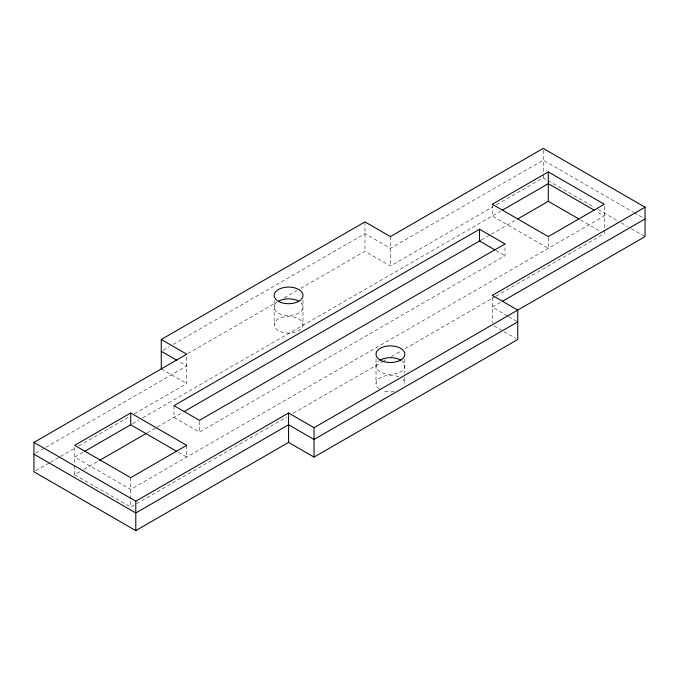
<?xml version="1.0" encoding="UTF-8"?>
<svg xmlns="http://www.w3.org/2000/svg" width="679" height="679" viewBox="0 0 679 679"><rect width="100%" height="100%" fill="white"/><g stroke="black" fill="none" stroke-linecap="round" stroke-linejoin="round"><path stroke-width="0.51" stroke-dasharray="3.4 2.55" d="M163.096 350.203L169.521 346.494M173.187 344.372L364.962 233.652L390.425 248.353L543.2 160.151L633.125 212.069M187.871 353.538L276.879 302.155M284.212 297.911L297.062 290.502M300.729 288.38L364.962 251.298L390.425 265.998L492.886 206.84M35.783 453.105L44.924 447.826M45.841 447.3L186.725 365.964L177.635 360.71M35.783 470.751L49.499 462.823M50.416 462.297L59.565 457.018M60.482 456.492L75.114 448.038M78.772 445.925L130.003 416.346M134.578 413.706L186.725 383.601L186.725 354.2M496.544 204.727L543.2 177.796L594.583 207.46M82.957 452.333L74.69 457.103L130.708 489.449L604.31 216.015L596.043 211.245M132.541 423.704L138.966 419.995M142.641 417.874L500.542 211.245M74.69 465.404L74.69 474.748L80.198 471.566M83.865 469.444L98.557 460.965M147.199 432.879L156.374 427.583M157.299 427.057L182.252 412.645M481.292 240.001L490.467 234.696M491.384 234.17L516.167 219.86M173.994 405.652L173.994 417.415L199.456 432.116L505.006 255.703L505.006 243.948M74.69 474.748L130.708 507.086L286.742 416.999M293.167 413.29L383.109 361.364M384.034 360.829L385.867 359.777M391.376 356.594L401.467 350.763M405.142 348.65L495.084 296.715M496.01 296.188L604.31 233.652L604.31 206.212M500.508 302.401L492.275 307.163L507.731 316.083M634.042 212.595L643.217 217.891M598.25 209.582L617.525 220.7M621.192 222.822L627.617 226.531M631.283 228.653L645.05 236.598M580.435 219.869L599.718 231.004M495.916 250.458L505.006 255.703M508.647 316.609L517.737 321.863M494.091 325.852L503.19 331.097M504.098 331.624L515.921 338.448M161.262 368.901L186.725 383.601M178.458 452.333L186.725 457.103L186.725 445.348M548.293 237.574L548.293 248.353L492.275 216.015L492.275 204.252M543.2 150.348L543.2 173.646M543.2 174.681L543.2 177.796M492.275 297.36L492.275 322.72M404.828 359.098L404.828 373.221M404.828 377.38L404.828 383.601M390.425 236.598L390.425 265.998M376.022 359.098L376.022 383.601M364.962 221.897L364.962 251.298M302.978 300.296L302.978 324.8A14.403 8.318 0 0 1 281.369 332.006A14.403 8.318 0 0 1 281.369 317.594A14.403 8.318 0 0 1 302.978 324.8M274.172 300.296L274.172 324.8M199.456 421.336L199.456 432.116M130.708 477.685L130.708 507.086M74.69 447.308L74.69 464.368M402.902 379.442A14.403 8.318 0 0 1 404.608 385.044M394.151 391.639A14.403 8.318 0 0 1 383.219 390.807M379.391 388.948A14.403 8.318 0 0 1 380.019 377.855A14.403 8.318 0 0 1 399.193 377.006M301.052 303.004A14.403 8.318 0 0 1 288.575 315.472A14.403 8.318 0 0 1 276.098 303.004M401.459 360.617A14.403 8.318 0 0 1 400.313 372.007A14.403 8.318 0 0 1 380.537 372.007A14.403 8.318 0 0 1 379.391 360.617"/><path stroke-width="1.02" d="M161.262 368.901L161.262 339.5L364.962 221.897L390.425 236.598L543.2 148.395L645.05 207.197L645.05 236.598L314.038 427.702L288.575 413.002L135.8 501.204L33.95 442.402L33.95 471.803L135.8 530.605L288.575 442.402L314.038 457.103L517.737 339.5L517.737 310.099L492.275 295.399L645.05 207.197M33.95 442.402L186.725 354.2L161.262 339.5M130.708 413.002L74.69 445.348L130.708 477.685L186.725 445.348L130.708 413.002L130.708 424.765L176.625 451.272M548.293 171.914L492.275 204.252L548.293 236.598L604.31 204.252L548.293 171.914L548.293 201.315L578.593 218.808M84.79 451.272L130.708 424.765M502.375 210.184L548.293 183.669L594.21 210.184M479.544 229.247L173.994 405.652L199.456 420.352L505.006 243.948L479.544 229.247L479.544 241.003L494.999 249.931M99.474 460.438L146.282 433.414M183.916 411.686L480.376 240.527M518.001 218.799L548.293 201.315M502.341 301.349L645.05 218.952M517.737 321.863L314.038 439.466L288.575 424.765L135.8 512.968L33.95 454.166M161.262 351.264L176.718 360.184M314.038 427.702L314.038 457.103M288.575 413.002L288.575 442.402M135.8 501.204L135.8 530.605M278.39 301.281A14.403 8.318 0 0 0 302.486 297.546A14.403 8.318 0 0 0 284.849 287.361A14.403 8.318 0 0 0 278.39 301.281A14.403 8.318 0 0 1 298.76 301.281M380.24 360.082A14.403 8.318 0 0 1 400.61 360.082M383.219 361.406A14.403 8.318 0 0 0 404.828 354.2A14.403 8.318 0 0 0 383.219 346.994A14.403 8.318 0 0 0 383.219 361.406"/></g></svg>
